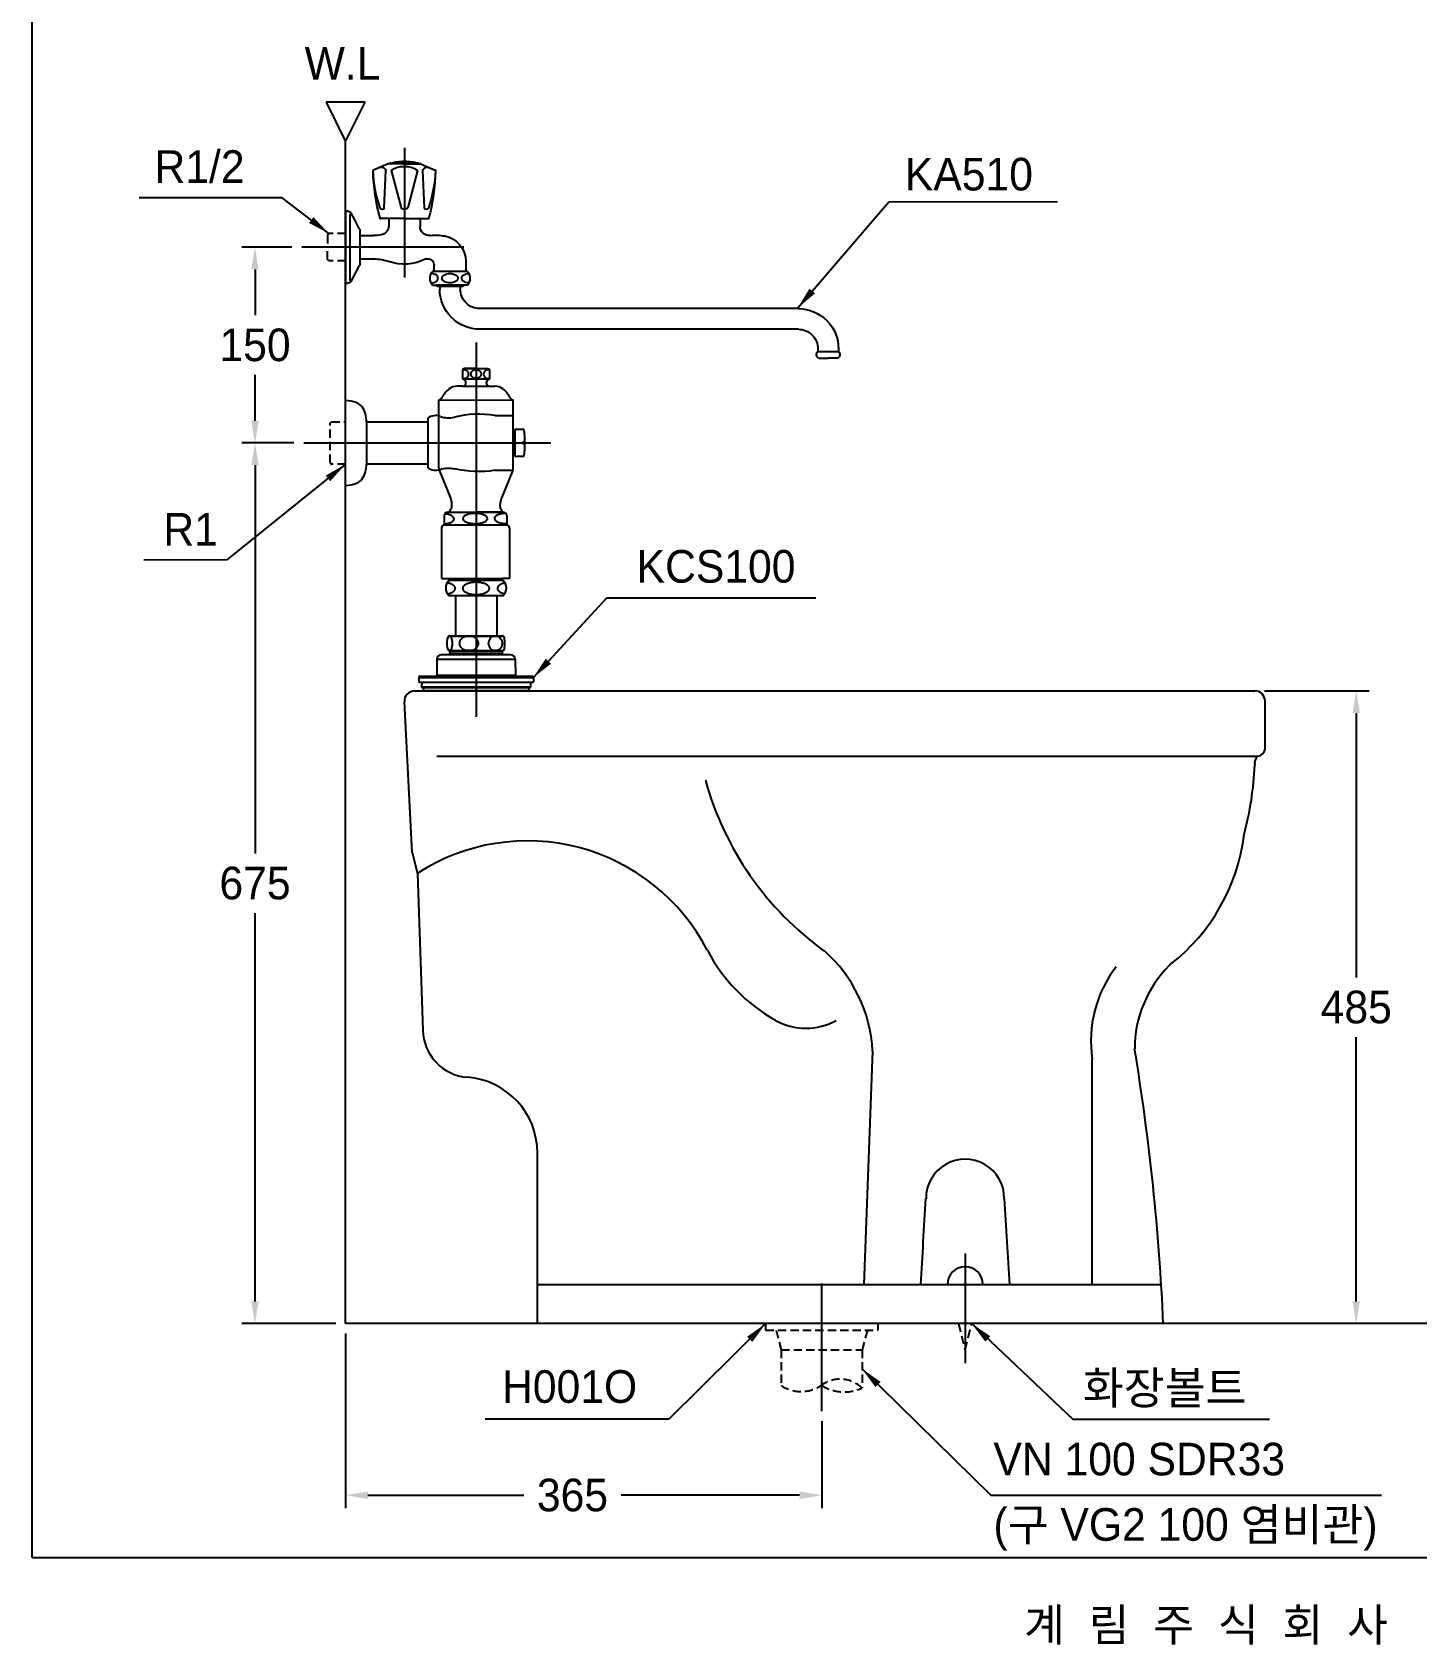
# Model space of a CAD drawing. Header units: millimetres. Extents: x 4616 to 6416, y -7003 to -4406.
# Drawn here: x 4616 to 5678, y -7003 to -5767 of the extents above; entities that cross this region are included whole.
import ezdxf
from ezdxf.enums import TextEntityAlignment as Align
from ezdxf.lldxf.tags import DXFTag

# ---------------------------------------------------------------- set-up
doc = ezdxf.new("R2010")
doc.units = ezdxf.units.MM
doc.linetypes.add('DASHED2', pattern=[9.525, 6.35, -3.175])
for name, color, linetype in [('TEXT', 7, 'Continuous'), ('내부선 및 부속', 4, 'Continuous'), ('도각라인', 255, 'Continuous'), ('외형선', 3, 'Continuous'), ('점선', 6, 'DASHED2'), ('중심선', 1, 'DASHED'), ('치수선', 7, 'Continuous')]:
    doc.layers.add(name, color=color, linetype=linetype)
doc.styles.add('____', font='')
doc.styles.add('타이틀', font='H2GTRM.TTF', dxfattribs={"height": 25})
doc.styles.get('____').set_extended_font_data('굴림')
tags = doc.linetypes.add('DASHDOT', pattern=[70, 31, -13, 13, -13]).pattern_tags.tags
tags[10:11] = [DXFTag(74, 4), DXFTag(75, 0), DXFTag(340, '0'), DXFTag(46, 0.0), DXFTag(50, 0.0), DXFTag(44, 0.0), DXFTag(45, 0.0)]
tags[8:9] = [DXFTag(74, 4), DXFTag(75, 0), DXFTag(340, '0'), DXFTag(46, 0.0), DXFTag(50, 0.0), DXFTag(44, 0.0), DXFTag(45, 0.0)]
tags[6:7] = [DXFTag(74, 4), DXFTag(75, 0), DXFTag(340, '0'), DXFTag(46, 0.0), DXFTag(50, 0.0), DXFTag(44, 0.0), DXFTag(45, 0.0)]
tags[4:5] = [DXFTag(74, 4), DXFTag(75, 0), DXFTag(340, '0'), DXFTag(46, 0.0), DXFTag(50, 0.0), DXFTag(44, 0.0), DXFTag(45, 0.0)]
tags = doc.linetypes.add('DASHED', pattern=[25.72, 12.86, -12.86]).pattern_tags.tags
tags[6:7] = [DXFTag(74, 4), DXFTag(75, 0), DXFTag(340, '0'), DXFTag(46, 0.0), DXFTag(50, 0.0), DXFTag(44, 0.0), DXFTag(45, 0.0)]
tags[4:5] = [DXFTag(74, 4), DXFTag(75, 0), DXFTag(340, '0'), DXFTag(46, 0.0), DXFTag(50, 0.0), DXFTag(44, 0.0), DXFTag(45, 0.0)]
doc.dimstyles.new('MSADIM', dxfattribs={"dimtxt": 33, "dimasz": 17, "dimexe": 10, "dimexo": 7.5, "dimgap": 10, "dimtad": 0, "dimtih": 1, "dimtoh": 1, "dimdec": 0, "dimzin": 1, "dimdsep": 46, "dimtxsty": '____', "dimcen": 11.25, "dimadec": 0, "dimazin": 0, "dimtfac": 1, "dimtdec": 0, "dimtix": 1, "dimtmove": 0, "dimatfit": 3, "dimfxl": 0, "dimtolj": 1, "dimtzin": 1, "dimarcsym": 0})

# ---------------------------------------------------------------- blocks, each defined once
blk = doc.blocks.new('*D8')
at = {"layer": '치수선', "color": 0, "linetype": 'Continuous', "lineweight": -2}
for p, q in [((4815.3, -5931.7), (4777, -5931.7)), ((4787, -5948.7), (4787, -5983.9)), ((4787, -6064.7), (4787, -6029.6)), ((4815.3, -6081.7), (4777, -6081.7))]:
    blk.add_line(p, q, dxfattribs=at)
at = {"layer": '치수선', "color": 0, "linetype": 'Continuous'}
for points in [[(4784.1, -5948.7), (4789.8, -5948.7), (4787, -5931.7)], [(4784.1, -6064.7), (4789.8, -6064.7), (4787, -6081.7)]]:
    blk.add_solid(points, dxfattribs=at)
at = {"layer": '치수선', "color": 0, "linetype": 'Continuous', "insert": (4787, -6006.7), "char_height": 25, "attachment_point": 5, "style": '____'}
blk.add_mtext('\\A1;150', dxfattribs=at)
blk = doc.blocks.new('*D9')
at = {"layer": '치수선', "color": 0, "linetype": 'Continuous', "lineweight": -2}
for p, q in [((4816.8, -6081.7), (4777, -6081.7)), ((4787, -6098.7), (4787, -6396.4)), ((4787, -6739.7), (4787, -6442.1)), ((4849, -6756.7), (4777, -6756.7))]:
    blk.add_line(p, q, dxfattribs=at)
at = {"layer": '치수선', "color": 0, "linetype": 'Continuous'}
for points in [[(4784.1, -6098.7), (4789.8, -6098.7), (4787, -6081.7)], [(4784.1, -6739.7), (4789.8, -6739.7), (4787, -6756.7)]]:
    blk.add_solid(points, dxfattribs=at)
at = {"layer": '치수선', "color": 0, "linetype": 'Continuous', "insert": (4787, -6419.2), "char_height": 25, "attachment_point": 5, "style": '____'}
blk.add_mtext('\\A1;675', dxfattribs=at)
blk = doc.blocks.new('*D10')
at = {"layer": '치수선', "color": 0, "linetype": 'Continuous', "lineweight": -2}
for p, q in [((4856.5, -6764.2), (4856.5, -6898.2)), ((5221.5, -6831.4), (5221.5, -6898.2)), ((4873.5, -6888.2), (4993.1, -6888.2)), ((5204.5, -6888.2), (5067.7, -6888.2))]:
    blk.add_line(p, q, dxfattribs=at)
at = {"layer": '치수선', "color": 0, "linetype": 'Continuous'}
for points in [[(4873.5, -6885.4), (4873.5, -6891.1), (4856.5, -6888.2)], [(5204.5, -6885.4), (5204.5, -6891.1), (5221.5, -6888.2)]]:
    blk.add_solid(points, dxfattribs=at)
at = {"layer": '치수선', "color": 0, "linetype": 'Continuous', "insert": (5030.4, -6888.2), "char_height": 25, "attachment_point": 5, "style": '____'}
blk.add_mtext('\\A1;365', dxfattribs=at)
blk = doc.blocks.new('*D12')
at = {"layer": '치수선', "color": 0, "linetype": 'Continuous', "lineweight": -2}
for p, q in [((5561, -6271.7), (5641.4, -6271.7)), ((5631.4, -6288.7), (5631.4, -6491.4)), ((5631.4, -6739.7), (5631.4, -6537.1)), ((5623.9, -6756.7), (5621.4, -6756.7))]:
    blk.add_line(p, q, dxfattribs=at)
at = {"layer": '치수선', "color": 0, "linetype": 'Continuous'}
for points in [[(5628.6, -6288.7), (5634.2, -6288.7), (5631.4, -6271.7)], [(5628.6, -6739.7), (5634.2, -6739.7), (5631.4, -6756.7)]]:
    blk.add_solid(points, dxfattribs=at)
at = {"layer": '치수선', "color": 0, "linetype": 'Continuous', "insert": (5631.4, -6514.2), "char_height": 25, "attachment_point": 5, "style": '____'}
blk.add_mtext('\\A1;485', dxfattribs=at)

msp = doc.modelspace()

# ---------------------------------------------------------------- linework, layer by layer
at = {"layer": '내부선 및 부속', "linetype": 'Continuous'}
for p, q in [((4889, -5867.8), (4877.8, -5872.7)), ((4901.5, -5867.8), (4889, -5867.8)), ((4891, -5867.3), (4891, -5867.8)), ((4891, -5867.3), (4901.5, -5867.3)), ((4912, -5867.3), (4901.5, -5867.3)), ((4901.5, -5867.8), (4914, -5867.8)), ((4912, -5867.3), (4912, -5867.8)), ((4914, -5867.8), (4925.1, -5872.7)), ((4885.9, -5901.6), (4887.3, -5872.8)), ((4891.5, -5872.8), (4898.7, -5900.5)), ((4911.5, -5872.8), (4904.3, -5900.5)), ((4917, -5901.6), (4915.6, -5872.8)), ((4856.5, -5904.2), (4856.5, -5904.8)), ((4858.5, -5904.2), (4856.5, -5904.2)), ((4856.5, -5904.8), (4856.5, -5931.7)), ((4860, -5957.4), (4860, -5906.1)), ((4863.2, -5910.2), (4860.7, -5905.5)), ((4867.2, -5917.8), (4863.2, -5910.2)), ((4867.2, -5917.8), (4867.4, -5918.2)), ((4867.4, -5918.2), (4867.5, -5918.7)), ((4867.5, -5920), (4867.5, -5918.7)), ((4901.5, -5909.8), (4883, -5909.8)), ((4889.5, -5909.8), (4889.5, -5915.4)), ((4889.5, -5909.8), (4889.5, -5915.7)), ((4901.5, -5909.8), (4920, -5909.8)), ((4913.5, -5909.8), (4913.5, -5915.7)), ((4913.5, -5909.8), (4913.5, -5915.7)), ((4856.5, -5931.7), (4856.5, -5958.6)), ((4867.5, -5943.5), (4867.5, -5920)), ((4867.5, -5922.2), (4867.5, -5922.7)), ((4867.5, -5922.7), (4877.9, -5922.7)), ((4867.5, -5941.1), (4867.5, -5940.7)), ((4867.5, -5940.7), (4877.9, -5940.7)), ((4867.5, -5941.1), (4867.5, -5941.2)), ((4867.5, -5944.7), (4867.5, -5943.5)), ((4878.4, -5940.8), (4877.5, -5940.7)), ((4948.6, -5942.7), (4948.6, -5948.8)), ((4860.7, -5957.9), (4867.2, -5945.7)), ((4867.4, -5945.2), (4867.2, -5945.7)), ((4867.5, -5944.7), (4867.4, -5945.2)), ((4949.8, -5950.2), (4923.2, -5950.2)), ((4923.5, -5950.2), (4924.3, -5948.8)), ((4924.3, -5948.8), (4924.3, -5945.2)), ((4924.3, -5950.2), (4924.3, -5948.8)), ((4948.6, -5948.8), (4948.6, -5950.2)), ((4949.5, -5950.2), (4948.6, -5948.8)), ((4856.5, -5958.6), (4856.5, -5959.2)), ((4856.5, -5959.2), (4858.5, -5959.2)), ((4923.2, -5960.7), (4926, -5960.7)), ((4947, -5960.7), (4926, -5960.7)), ((4926.5, -5961.2), (4926.5, -5961.7)), ((4946.5, -5961.7), (4926.5, -5961.7)), ((4928.6, -5961.7), (4928.6, -5963.8)), ((4944.4, -5961.7), (4944.4, -5963.8)), ((4946.5, -5961.2), (4946.5, -5961.7)), ((4949.8, -5960.7), (4947, -5960.7)), ((5203.6, -5978.8), (4959.4, -5978.8)), ((5203.6, -5994.6), (4959.4, -5994.6)), ((5218.6, -6009.6), (5218.6, -6011.7)), ((5218.6, -6011.7), (5234.4, -6011.7)), ((5219.3, -6016.7), (5226.5, -6016.7)), ((5233.7, -6016.7), (5226.5, -6016.7)), ((5234.4, -6009.6), (5234.4, -6011.7)), ((4947.5, -6024.7), (4946.1, -6025.5)), ((4946.1, -6025.5), (4946.1, -6032.6)), ((4956.5, -6024.7), (4947.5, -6024.7)), ((4949, -6024.7), (4965.5, -6024.7)), ((4965.5, -6024.7), (4966.8, -6025.5)), ((4966.8, -6025.5), (4966.8, -6032.6)), ((4946.2, -6038.2), (4942, -6038.2)), ((4946.1, -6032.6), (4946.9, -6033.2)), ((4946.1, -6032.6), (4947.6, -6033.7)), ((4946.1, -6032.6), (4966.8, -6032.6)), ((4946.2, -6038.2), (4966.8, -6038.2)), ((4966.8, -6032.6), (4965.3, -6033.7)), ((4966.8, -6032.6), (4966, -6033.2)), ((4966.8, -6038.2), (4970.9, -6038.2)), ((4928, -6048.7), (4985, -6048.9)), ((4928, -6100.8), (4928, -6048.7)), ((4985, -6048.9), (4984.8, -6048.7)), ((4985, -6100.8), (4985, -6048.7)), ((4872.5, -6065.5), (4872.5, -6098)), ((4872.5, -6065.5), (4919.5, -6065.5)), ((4919.5, -6062.7), (4919.5, -6081.7)), ((4971, -6060.7), (4977.1, -6060.7)), ((4977.1, -6060.7), (4985, -6060.7)), ((4986.2, -6071.3), (4985.6, -6072.5)), ((4986.2, -6071.3), (4986.2, -6092.1)), ((4993.2, -6071.3), (4986.2, -6071.3)), ((4919.5, -6081.7), (4919.5, -6100.7)), ((4986.2, -6092.1), (4985.6, -6091)), ((4993.2, -6092.1), (4986.2, -6092.1)), ((4994, -6081), (4992, -6081)), ((4992, -6081), (4992, -6082.5)), ((4994, -6082.5), (4992, -6082.5)), ((4919.5, -6098), (4872.5, -6098)), ((4928.3, -6102.6), (4937.1, -6124.6)), ((4971, -6102.7), (4984.6, -6102.7)), ((4984.6, -6102.6), (4975.8, -6124.6)), ((4938, -6130.3), (4938, -6129)), ((4975, -6130.3), (4975, -6129)), ((4932, -6137.7), (4932, -6144.7)), ((4935, -6134.7), (4956, -6134.7)), ((4936.1, -6134.7), (4936.2, -6134.7)), ((4936.5, -6133.7), (4937.6, -6131.8)), ((4936.5, -6134.7), (4936.5, -6133.7)), ((4977, -6134.7), (4956, -6134.7)), ((4956.2, -6134.7), (4976.8, -6134.7)), ((4975, -6130.6), (4975, -6130.2)), ((4976.5, -6133.7), (4975.2, -6131.6)), ((4976.4, -6134.7), (4976.2, -6134.7)), ((4976.4, -6134.7), (4976.8, -6134.7)), ((4976.5, -6134.7), (4976.5, -6133.7)), ((4980, -6137.7), (4980, -6144.7)), ((4930, -6146.7), (4930, -6185.7)), ((4980, -6144.7), (4932, -6144.7)), ((4982, -6146.7), (4982, -6185.7)), ((4930, -6185.7), (4976, -6185.7)), ((4936.1, -6189.2), (4935.7, -6189.2)), ((4935.9, -6186.9), (4977, -6186.9)), ((4936, -6185.7), (4936, -6186.9)), ((4982, -6185.7), (4976, -6185.7)), ((4976, -6185.7), (4976, -6186.9)), ((4977, -6198.9), (4935.9, -6198.9)), ((4940.6, -6198.9), (4940.6, -6229.5)), ((4972.3, -6198.9), (4972.3, -6229.5)), ((4926.5, -6321.7), (5555.9, -6321.7)), ((5254, -6726.7), (5260.6, -6547.6)), ((5429, -6726.7), (5429, -6553.9)), ((5003.5, -6726.7), (5481.8, -6726.7))]:
    msp.add_line(p, q, dxfattribs=at)
at = {"layer": '내부선 및 부속'}
for p, q in [((4935.3, -6229.8), (4935.6, -6229.8)), ((4935.3, -6240.7), (4935.6, -6240.7)), ((4935.8, -6229.5), (4977.1, -6229.5)), ((4935.8, -6241), (4977.1, -6241)), ((4936.5, -6241), (4936.5, -6243)), ((4936.8, -6229.8), (4948.8, -6229.8)), ((4936.8, -6240.7), (4948.8, -6240.7)), ((4953.3, -6229.8), (4969.6, -6229.8)), ((4953.3, -6240.7), (4969.6, -6240.7)), ((4973, -6229.8), (4977.6, -6229.8)), ((4973, -6240.7), (4977.6, -6240.7)), ((4976.5, -6241), (4976.5, -6243)), ((4926.4, -6247.5), (4926.3, -6260)), ((4926.4, -6247.5), (4986.5, -6247.5)), ((4983, -6244), (4929.9, -6244)), ((4976.5, -6243), (4936.5, -6243)), ((4986.5, -6247.5), (4986.7, -6260)), ((4912.5, -6261.5), (4912.5, -6265)), ((4912.5, -6261.5), (5000.4, -6261.5)), ((4912.5, -6265), (5000.5, -6265)), ((4913.5, -6260.5), (4999.4, -6260.5)), ((4914.8, -6265), (4914.7, -6268.8)), ((4986.7, -6260), (4926.3, -6260)), ((4998.1, -6265), (4998.3, -6268.8)), ((5000.4, -6261.5), (5000.5, -6265)), ((4998.3, -6268.8), (4914.7, -6268.8)), ((4997.8, -6269.3), (4915.2, -6269.3)), ((4916, -6269.3), (4916.1, -6271.7)), ((4996.8, -6271.7), (4916.1, -6271.7)), ((4996.9, -6269.3), (4996.8, -6271.7))]:
    msp.add_line(p, q, dxfattribs=at)
at = {"layer": '내부선 및 부속', "linetype": 'Continuous', "flags": 128}
for points in [[(4882.6, -5870.6, -0.450786), (4887.3, -5872.8)], [(4891, -5867.3, -0.071068), (4901.5, -5865.8)], [(4891.5, -5872.8, -0.166624), (4901.5, -5869.8)], [(4901.5, -5865.8, -0.071068), (4912, -5867.3)], [(4901.5, -5869.8, -0.166624), (4911.5, -5872.8)], [(4915.6, -5872.8, -0.450786), (4920.4, -5870.6)], [(4877.5, -5873.1, -0.30536), (4877.8, -5872.7)], [(4883, -5901.8, -0.071447), (4877.5, -5873)], [(4883, -5909.8, -0.062025), (4877.5, -5873.1)], [(4925.4, -5873, -0.071447), (4919.9, -5901.8)], [(4925.4, -5873.1, -0.062025), (4920, -5909.8)], [(4925.1, -5872.7, -0.30536), (4925.4, -5873.1)], [(4858.5, -5904.2, -0.276486), (4860.7, -5905.5)], [(4885.9, -5901.6, -0.773397), (4883, -5901.8)], [(4901.5, -5902.8, -0.332515), (4898.7, -5900.5)], [(4904.3, -5900.5, -0.332515), (4901.5, -5902.8)], [(4919.9, -5901.8, -0.773397), (4917, -5901.6)], [(4889.5, -5915.4, -0.36851), (4883.6, -5922.3)], [(4921.3, -5922.7, -0.449535), (4913.5, -5915.7)], [(4883.6, -5922.3, -0.039652), (4877.9, -5922.7)], [(4921.3, -5922.7, -0.078339), (4932.5, -5923.1)], [(4932.5, -5923.1, -0.358569), (4948.6, -5942.7)], [(4877.9, -5940.7, -0.0836), (4889.7, -5942.7)], [(4918, -5940.7, -0.206474), (4889.5, -5942.7)], [(4918, -5940.7, -0.474373), (4924.3, -5945.2)], [(4921.2, -5955.5, -0.180731), (4923.2, -5950.2)], [(4923.2, -5960.7, -0.180731), (4921.2, -5955.5)], [(4949.8, -5950.2, -0.180731), (4951.7, -5955.5)], [(4951.7, -5955.5, -0.180731), (4949.8, -5960.7)], [(4860.7, -5957.9, -0.276486), (4858.5, -5959.2)], [(4926, -5960.7, -0.414214), (4926.5, -5961.2)], [(4959.4, -5994.6, -0.414214), (4928.6, -5963.8)], [(4959.4, -5978.8, -0.414214), (4944.4, -5963.8)], [(4946.5, -5961.2, -0.414214), (4947, -5960.7)], [(5203.6, -5978.8, -0.414214), (5234.4, -6009.6)], [(5203.6, -5994.6, -0.414214), (5218.6, -6009.6)], [(5219.3, -6016.7, -0.54629), (5218.6, -6011.7)], [(5234.4, -6011.7, -0.54629), (5233.7, -6016.7)], [(4928.9, -6102.1, -0.147893), (4939.9, -6101.5)], [(4971, -6102.7, -0.099429), (4939.9, -6101.5)]]:
    msp.add_lwpolyline(points, format="xyb", dxfattribs=at)
for points in [[(4922.1, -5959.1), (4923, -5959), (4924, -5958.8), (4925, -5958.5), (4925.4, -5958.3), (4925.8, -5958), (4926.2, -5957.8), (4926.5, -5957.5), (4926.8, -5957.1), (4927, -5956.8), (4927.2, -5956.5), (4927.3, -5956.1), (4927.3, -5955.8), (4927.4, -5955.5), (4927.3, -5955.2), (4927.3, -5954.8), (4927.2, -5954.5), (4927, -5954.2), (4926.8, -5953.8), (4926.5, -5953.5), (4926.2, -5953.2), (4925.8, -5952.9), (4925.4, -5952.7), (4925, -5952.5), (4924, -5952.1), (4923, -5951.9), (4922.1, -5951.9)], [(4942.5, -5955.5), (4942.5, -5955.8), (4942.4, -5956.1), (4942.3, -5956.5), (4942.1, -5956.8), (4941.8, -5957.1), (4941.5, -5957.5), (4941.2, -5957.8), (4940.7, -5958), (4939.8, -5958.5), (4938.7, -5958.8), (4937.6, -5959), (4936.5, -5959.1), (4935.4, -5959), (4934.2, -5958.8), (4933.1, -5958.5), (4932.2, -5958), (4931.8, -5957.8), (4931.4, -5957.5), (4931.1, -5957.1), (4930.8, -5956.8), (4930.6, -5956.5), (4930.5, -5956.1), (4930.4, -5955.8), (4930.4, -5955.5), (4930.4, -5955.2), (4930.5, -5954.8), (4930.6, -5954.5), (4930.8, -5954.2), (4931.1, -5953.8), (4931.4, -5953.5), (4931.8, -5953.2), (4932.2, -5952.9), (4933.1, -5952.5), (4934.2, -5952.1), (4935.4, -5951.9), (4936.5, -5951.9), (4937.6, -5951.9), (4938.7, -5952.1), (4939.8, -5952.5), (4940.7, -5952.9), (4941.2, -5953.2), (4941.5, -5953.5), (4941.8, -5953.8), (4942.1, -5954.2), (4942.3, -5954.5), (4942.4, -5954.8), (4942.5, -5955.2), (4942.5, -5955.5)], [(4950.8, -5959.1), (4949.9, -5959), (4948.9, -5958.8), (4947.9, -5958.5), (4947.5, -5958.3), (4947.1, -5958), (4946.7, -5957.8), (4946.4, -5957.5), (4946.1, -5957.1), (4945.9, -5956.8), (4945.8, -5956.5), (4945.6, -5956.1), (4945.6, -5955.8), (4945.6, -5955.5), (4945.6, -5955.2), (4945.6, -5954.8), (4945.8, -5954.5), (4945.9, -5954.2), (4946.1, -5953.8), (4946.4, -5953.5), (4946.7, -5953.2), (4947.1, -5952.9), (4947.5, -5952.7), (4948, -5952.5), (4948.9, -5952.1), (4949.9, -5951.9), (4950.9, -5951.9)]]:
    msp.add_lwpolyline(points, dxfattribs=at)
at = {"layer": '내부선 및 부속', "linetype": 'Continuous'}
for centre, radius, start, end in [((4947.5, -6029), 3.24, 244.0741, 115.9259), ((4965.4, -6029), 3.24, 64.0741, 295.9259), ((4948.1, -6056.1), 20, 127.8233, 153.2498), ((4942, -6048.2), 10, 90, 127.8233), ((4946.2, -6035.7), 2.5, 270, 54.4756), ((4966.8, -6035.7), 2.5, 125.5244, 270), ((4970.9, -6048.2), 10, 52.1767, 90), ((4964.8, -6056.1), 20, 26.7502, 52.1767), ((4855, -6079.2), 30, 70.9929, 87.134), ((4861.1, -6060.2), 10, 37.1965, 68.8073), ((4852.5, -6065.2), 20, 359.2838, 33.7923), ((4927.6, -6045.8), 3, 276.7194, 333.4346), ((4985.3, -6045.8), 3, 206.5654, 263.2806), ((4925.5, -6070.7), 10, 69.9121, 127.05), ((4935.4, -6043.5), 19, 249.9362, 283.5868), ((4958.5, -6138.7), 79, 80.8739, 103.5868), ((4984.5, -6071.9), 1.3, 292.6199, 334.4413), ((4924, -6081.7), 70, 4.4244, 8.5378), ((4924, -6081.7), 70, 0.6139, 4.4244), ((4984.5, -6091.5), 1.3, 25.5587, 67.3801), ((4924, -6081.7), 70, 351.4622, 355.5756), ((4924, -6081.7), 70, 355.5756, 359.3861), ((4852.5, -6098.2), 20, 326.2077, 0.7162), ((4925.5, -6092.7), 10, 232.95, 290.0879), ((4933, -6100.8), 5, 180, 201.8014), ((4980, -6100.8), 5, 338.1986, 0), ((4855, -6084.3), 30, 272.866, 289.0071), ((4861.1, -6103.3), 10, 291.1927, 322.8035), ((4926, -6129), 12, 0, 21.8014), ((4987, -6129), 12, 158.1986, 180), ((4935, -6137.7), 3, 90, 180), ((4935, -6130.3), 3, 330, 0), ((4977, -6130.6), 2, 180, 210), ((4977, -6137.7), 3, 0, 90), ((4932, -6146.7), 2, 90, 180), ((4980, -6146.7), 2, 0, 90), ((4941.2, -6192.9), 8, 131.4096, 228.5904), ((4971.7, -6192.9), 8, 311.4096, 48.5904), ((5364.4, -6275.7), 240.9, 195.5274, 234.209), ((4995.9, -6542), 155.3, 27.3852, 122.9598), ((5249.7, -6410.1), 130.6, 207.5489, 240.8858), ((5150.9, -6553.4), 109.8, 3.0102, 48.5822), ((5520.1, -6539.9), 92.2, 142.0976, 188.7722), ((5209.4, -6482.4), 47.9, 240.8858, 299.1142), ((5331.5, -6660.7), 30, 359.3497, 180.6503), ((-68236.8, -2211.9), 73672.7, 356.486569, 356.537728), ((78899.7, -2211.9), 73672.7, 183.462272, 183.513431), ((5331.5, -6726.7), 13.6, 0, 180)]:
    msp.add_arc(centre, radius, start, end, dxfattribs=at)
at = {"layer": '내부선 및 부속'}
for centre, radius, start, end in [((4935.8, -6230), 0.5, 90, 157.6398), ((4935.8, -6240.5), 0.5, 202.3602, 270), ((4977.1, -6230), 0.5, 22.3602, 90), ((4977.1, -6240.5), 0.5, 270, 337.6398), ((4929.9, -6247.5), 3.5, 90, 179.3055), ((4935.5, -6243), 1, 270, 0), ((4977.5, -6243), 1, 180, 270), ((4983, -6247.5), 3.5, 0.6945, 90), ((4913.5, -6261.5), 1, 90, 179.3634), ((4925.8, -6260), 0.5, 270, 359.3055), ((4987.2, -6260), 0.5, 180.6945, 270), ((4999.4, -6261.5), 1, 0.6366, 90), ((4915.2, -6268.8), 0.5, 178, 270), ((4997.8, -6268.8), 0.5, 270, 2)]:
    msp.add_arc(centre, radius, start, end, dxfattribs=at)
at = {"layer": '내부선 및 부속', "linetype": 'Continuous'}
for points, weights in [([(4956.4, -6025.8), (4952.3, -6025.8), (4952.3, -6028.9)], [1, 0.707106769085, 1]), ([(4952.3, -6028.9), (4952.3, -6031.9), (4956.4, -6031.9)], [1, 0.707106769085, 1]), ([(4960.6, -6028.9), (4960.6, -6025.8), (4956.4, -6025.8)], [1, 0.707106769085, 1]), ([(4956.4, -6031.9), (4960.6, -6031.9), (4960.6, -6028.9)], [1, 0.707106769085, 1]), ([(4932, -6143.8), (4939.6, -6143.2), (4939.6, -6139.9)], [0.934149503708, 0.74491161108, 1]), ([(4939.6, -6139.9), (4939.6, -6136.8), (4932.5, -6136.1)], [1, 0.75529140234, 0.919484734535]), ([(4955.8, -6135.7), (4946.4, -6135.7), (4946.4, -6139.6)], [1, 0.707106769085, 1]), ([(4946.4, -6139.6), (4946.4, -6143.6), (4955.8, -6143.6)], [1, 0.707106769085, 1]), ([(4965.2, -6139.6), (4965.2, -6135.7), (4955.8, -6135.7)], [1, 0.707106769085, 1]), ([(4955.8, -6143.6), (4965.2, -6143.6), (4965.2, -6139.6)], [1, 0.707106769085, 1]), ([(4979.1, -6135.6), (4970.6, -6136), (4970.6, -6139.6)], [0.964678823948, 0.725984036922, 1]), ([(4970.6, -6139.6), (4970.6, -6143.5), (4980, -6143.5)], [1, 0.707261145115, 0.999691426754]), ([(4940.5, -6193.2), (4940.5, -6190.1), (4934.3, -6188.9)], [1, 0.785813510418, 0.884886920452]), ([(4956.5, -6188.5), (4946.2, -6188.5), (4946.2, -6193.2)], [1, 0.707106769085, 1]), ([(4966.7, -6193.2), (4966.7, -6188.5), (4956.5, -6188.5)], [1, 0.707106769085, 1]), ([(4978.7, -6188.9), (4972.9, -6190.2), (4972.9, -6193.2)], [0.878136873245, 0.793551981449, 1]), ([(4934.6, -6197.4), (4940.5, -6196.2), (4940.5, -6193.2)], [0.879432916641, 0.791990637779, 1]), ([(4946.2, -6193.2), (4946.2, -6197.9), (4956.5, -6197.9)], [1, 0.707106769085, 1]), ([(4956.5, -6197.9), (4966.7, -6197.9), (4966.7, -6193.2)], [1, 0.707106769085, 1]), ([(4972.9, -6193.2), (4972.9, -6196), (4978.4, -6197.3)], [1, 0.799577713013, 0.87344712019])]:
    msp.add_rational_spline(points, weights, degree=2, dxfattribs=at)
at = {"layer": '내부선 및 부속'}
for points, knots in [([(4934.7, -6239), (4934.6, -6238.4), (4934.3, -6237.2), (4934.2, -6235.3), (4934.3, -6233.4), (4934.6, -6232.2), (4934.7, -6231.6)], [0, 0, 0, 0, 0.22782, 0.499997, 0.77219, 1, 1, 1, 1]), ([(4935.3, -6229.8), (4935.3, -6230), (4935, -6230.6), (4934.8, -6231.2), (4934.7, -6231.6)], [0, 0, 0, 0, 0.254027, 1, 1, 1, 1]), ([(4934.7, -6231.6), (4934.8, -6231.3), (4935, -6230.8), (4935.2, -6230.3), (4935.4, -6230.1), (4935.5, -6230)], [0, 0, 0, 0, 0.573123, 0.803858, 1, 1, 1, 1]), ([(4934.7, -6239), (4934.8, -6239.1), (4934.9, -6239.7), (4935.1, -6240.3), (4935.3, -6240.7)], [0, 0, 0, 0, 0.246308, 1, 1, 1, 1]), ([(4935.5, -6240.6), (4935.4, -6240.5), (4935.2, -6240.3), (4935, -6239.8), (4934.8, -6239.3), (4934.7, -6239)], [0, 0, 0, 0, 0.196146, 0.426878, 1, 1, 1, 1]), ([(4935.5, -6230), (4935.5, -6230), (4935.5, -6229.9), (4935.5, -6229.9), (4935.6, -6229.8)], [0, 0, 0, 0, 0.25775, 1, 1, 1, 1]), ([(4935.6, -6240.7), (4935.6, -6240.7), (4935.5, -6240.7), (4935.5, -6240.6), (4935.5, -6240.6)], [0, 0, 0, 0, 0.242386, 1, 1, 1, 1]), ([(4935.6, -6229.8), (4935.6, -6229.8), (4935.9, -6229.7), (4936.2, -6229.7), (4936.5, -6229.7), (4936.7, -6229.8), (4936.8, -6229.8)], [0, 0, 0, 0, 0.262199, 0.5, 0.737801, 1, 1, 1, 1]), ([(4936.8, -6240.7), (4936.7, -6240.8), (4936.5, -6240.9), (4936.2, -6240.9), (4935.9, -6240.9), (4935.6, -6240.8), (4935.6, -6240.7)], [0, 0, 0, 0, 0.262199, 0.5, 0.737801, 1, 1, 1, 1]), ([(4936.8, -6229.8), (4936.9, -6230), (4937.2, -6230.3), (4937.3, -6230.7), (4937.4, -6231)], [0, 0, 0, 0, 0.435949, 1, 1, 1, 1]), ([(4937.4, -6231), (4937.5, -6231.3), (4937.8, -6232.1), (4938, -6233.5), (4938.1, -6235), (4938.1, -6236.6), (4937.9, -6238), (4937.6, -6239.2), (4937.3, -6240), (4937, -6240.5), (4936.9, -6240.7), (4936.8, -6240.7)], [0, 0, 0, 0, 0.111596, 0.24947, 0.407177, 0.56844, 0.7146, 0.835755, 0.930172, 0.967952, 1, 1, 1, 1]), ([(4948.8, -6240.7), (4948.1, -6240.6), (4946.9, -6240.1), (4945.6, -6239.1), (4944.8, -6238.1), (4944.3, -6237.2), (4944, -6236.3), (4943.9, -6235.3), (4944, -6234.3), (4944.3, -6233.4), (4944.8, -6232.5), (4945.6, -6231.5), (4946.9, -6230.5), (4948.1, -6230), (4948.8, -6229.8)], [0, 0, 0, 0, 0.123247, 0.247361, 0.310061, 0.373108, 0.436462, 0.5, 0.563539, 0.626894, 0.689943, 0.752643, 0.876759, 1, 1, 1, 1]), ([(4948.8, -6229.8), (4948.8, -6229.8), (4949, -6229.8), (4949.4, -6229.7), (4949.9, -6229.7), (4950.5, -6229.7), (4951, -6229.7), (4951.6, -6229.7), (4952.2, -6229.7), (4952.6, -6229.7), (4953, -6229.8), (4953.2, -6229.8), (4953.3, -6229.8)], [0, 0, 0, 0, 0.062559, 0.12508, 0.250065, 0.375035, 0.5, 0.624966, 0.749935, 0.87492, 0.937441, 1, 1, 1, 1]), ([(4953.3, -6240.7), (4953.2, -6240.8), (4953, -6240.8), (4952.6, -6240.8), (4952.2, -6240.9), (4951.6, -6240.9), (4951, -6240.9), (4950.5, -6240.9), (4949.9, -6240.9), (4949.4, -6240.8), (4949, -6240.8), (4948.8, -6240.8), (4948.8, -6240.7)], [0, 0, 0, 0, 0.062559, 0.12508, 0.250065, 0.375035, 0.5, 0.624965, 0.749935, 0.87492, 0.937442, 1, 1, 1, 1]), ([(4953.3, -6229.8), (4953.9, -6230), (4955.1, -6230.5), (4956.4, -6231.5), (4957.2, -6232.5), (4957.7, -6233.4), (4958.1, -6234.3), (4958.2, -6235.3), (4958.1, -6236.3), (4957.7, -6237.2), (4957.2, -6238.1), (4956.4, -6239.1), (4955.1, -6240.1), (4953.9, -6240.6), (4953.3, -6240.7)], [0, 0, 0, 0, 0.123276, 0.247388, 0.310077, 0.37311, 0.436457, 0.499999, 0.563544, 0.626897, 0.689931, 0.752615, 0.876724, 1, 1, 1, 1]), ([(4969.6, -6240.7), (4969.2, -6240.6), (4968.5, -6240.2), (4967.7, -6239.5), (4967, -6238.6), (4966.3, -6237.2), (4966, -6235.3), (4966.3, -6233.4), (4967, -6232), (4967.7, -6231.1), (4968.5, -6230.4), (4969.2, -6230), (4969.6, -6229.8)], [0, 0, 0, 0, 0.108635, 0.166542, 0.227368, 0.358414, 0.500001, 0.641587, 0.772633, 0.833459, 0.891366, 1, 1, 1, 1]), ([(4969.6, -6229.8), (4969.7, -6229.8), (4969.8, -6229.8), (4970.1, -6229.7), (4970.5, -6229.7), (4970.9, -6229.7), (4971.3, -6229.7), (4971.7, -6229.7), (4972.1, -6229.7), (4972.5, -6229.7), (4972.8, -6229.8), (4972.9, -6229.8), (4973, -6229.8)], [0, 0, 0, 0, 0.063494, 0.12628, 0.251103, 0.3756, 0.5, 0.6244, 0.748896, 0.87372, 0.936506, 1, 1, 1, 1]), ([(4973, -6240.7), (4972.9, -6240.8), (4972.8, -6240.8), (4972.5, -6240.8), (4972.1, -6240.9), (4971.7, -6240.9), (4971.3, -6240.9), (4970.9, -6240.9), (4970.5, -6240.9), (4970.1, -6240.8), (4969.8, -6240.8), (4969.7, -6240.8), (4969.6, -6240.7)], [0, 0, 0, 0, 0.063494, 0.12628, 0.251104, 0.3756, 0.5, 0.6244, 0.748897, 0.87372, 0.936506, 1, 1, 1, 1]), ([(4973, -6229.8), (4973.5, -6230), (4974.5, -6230.6), (4975.2, -6231.5), (4975.5, -6232)], [0, 0, 0, 0, 0.476353, 1, 1, 1, 1]), ([(4975.5, -6232), (4975.8, -6232.4), (4976.2, -6233.2), (4976.5, -6234.5), (4976.5, -6236), (4976.2, -6237.3), (4975.6, -6238.5), (4974.9, -6239.5), (4974, -6240.3), (4973.3, -6240.6), (4973, -6240.7)], [0, 0, 0, 0, 0.127441, 0.263144, 0.402472, 0.538495, 0.666392, 0.78507, 0.895641, 1, 1, 1, 1]), ([(4977.6, -6229.8), (4977.6, -6230), (4977.9, -6230.6), (4978.1, -6231.2), (4978.2, -6231.6)], [0, 0, 0, 0, 0.254027, 1, 1, 1, 1]), ([(4978.2, -6239), (4978.2, -6239.1), (4978, -6239.7), (4977.8, -6240.3), (4977.6, -6240.7)], [0, 0, 0, 0, 0.246308, 1, 1, 1, 1]), ([(4978.2, -6239), (4978.3, -6238.4), (4978.6, -6237.2), (4978.7, -6235.3), (4978.6, -6233.4), (4978.3, -6232.2), (4978.2, -6231.6)], [0, 0, 0, 0, 0.22782, 0.499997, 0.77219, 1, 1, 1, 1])]:
    msp.add_open_spline(points, degree=3, knots=knots, dxfattribs=at)
at = {"layer": '내부선 및 부속', "linetype": 'Continuous'}
for p in [(4889, -5867.8), (4889, -5867.8), (4891, -5867.3), (4901.5, -5865.8), (4901.5, -5865.8), (4901.5, -5865.8), (4901.5, -5865.8), (4912, -5867.3), (4914, -5867.8), (4914, -5867.8), (4877.5, -5872.9), (4877.5, -5873.1), (4877.8, -5872.7), (4925.1, -5872.7), (4925.4, -5872.9), (4925.4, -5873.1), (4899.5, -5902), (4903.4, -5902), (4883, -5909.8), (4883, -5909.8), (4920, -5909.8), (4920, -5909.8)]:
    msp.add_point(p, dxfattribs=at)
at = {"layer": '도각라인', "color": 7}
for q in [(4616.2, -4405.9), (6416.2, -6935.9)]:
    msp.add_line((4616.2, -6935.9), q, dxfattribs=at)
at = {"layer": '외형선', "linetype": 'Continuous'}
for p, q in [((4871.5, -5820.6), (4841.5, -5820.6)), ((4841.5, -5820.6), (4856.5, -5850.6)), ((4856.5, -5850.6), (4871.5, -5820.6)), ((4856.5, -6756.7), (4856.5, -5850.6)), ((4909.5, -6271.7), (5553.5, -6271.7)), ((4907.5, -6395.7), (4901.5, -6280.1)), ((5561.5, -6316.6), (5561.5, -6279.7)), ((4907.5, -6395.7), (4911.5, -6411.7)), ((4911.5, -6411.7), (4915.7, -6531.8)), ((5488, -6482.3), (5489, -6481.3)), ((5003.5, -6756.7), (5003.5, -6625.7)), ((6330.7, -6756.7), (4856.5, -6756.7))]:
    msp.add_line(p, q, dxfattribs=at)
for centre, radius, start, end in [((4909.5, -6279.7), 8, 90, 182.9673), ((5553.5, -6279.7), 8, 0, 90), ((5560.9, -6327.3), 7.47, 131.5576, 189.3191), ((5555.3, -6315.5), 6.21, 275.6515, 350.4526), ((5312.6, -6319), 241.1, 344.9112, 357.7289), ((5396.6, -6363.2), 150, 308.0526, 352.8982), ((5551.5, -6546.1), 90, 134.8191, 180), ((4952.7, -6531), 37, 181.1892, 265.6258), ((3685.3, -6838.1), 1800, 2.5913, 9.3356), ((4945.5, -6625.7), 58, 0, 85.6258)]:
    msp.add_arc(centre, radius, start, end, dxfattribs=at)
at = {"layer": '점선'}
for p, q in [((4843.6, -5921.2), (4842.5, -5922.4)), ((4842.5, -5922.4), (4842.5, -5931.7)), ((4842.5, -5941.1), (4842.5, -5931.8)), ((4856.5, -5921.2), (4843.6, -5921.2)), ((4843.6, -5942.2), (4842.5, -5941.1)), ((4856.5, -5942.2), (4843.6, -5942.2)), ((4844.5, -6066.6), (4845.6, -6065.5)), ((4844.5, -6096.8), (4844.5, -6066.6)), ((4845.6, -6065.5), (4856.5, -6065.5)), ((4844.5, -6096.8), (4845.6, -6098)), ((4856.5, -6098), (4845.6, -6098)), ((5178.5, -6756.7), (5178.5, -6761.7)), ((5264.5, -6756.7), (5264.5, -6761.7)), ((5326.5, -6756.7), (5331.5, -6776.7)), ((5331.5, -6776.7), (5336.5, -6756.7)), ((5178.5, -6761.7), (5264.5, -6761.7)), ((5186.5, -6761.7), (5190.5, -6776.7)), ((5256.5, -6761.7), (5252.5, -6776.7)), ((5190.5, -6776.7), (5252.5, -6776.7)), ((5190.5, -6776.7), (5190.5, -6804.2)), ((5252.5, -6776.7), (5252.5, -6806))]:
    msp.add_line(p, q, dxfattribs=at)
for centre, radius, start, end in [((5205.7, -6780.6), 28.1, 237.1476, 305.6288), ((5238.8, -6777), 32.1, 237.1903, 295.1018), ((5235.7, -6823.7), 24.4, 46.5379, 123.8822)]:
    msp.add_arc(centre, radius, start, end, dxfattribs=at)
msp.add_point((4845.6, -6098), dxfattribs=at)
at = {"layer": '중심선', "linetype": 'DASHDOT'}
for p, q in [((4901.5, -5855.6), (4901.5, -5955)), ((4947.2, -5931.7), (4822.8, -5931.7)), ((4956.5, -6004.7), (4956.5, -6291.7)), ((4824.3, -6081.7), (5013.9, -6081.7)), ((5331.5, -6703), (5331.5, -6787.1)), ((5221.5, -6823.9), (5221.5, -6725.9))]:
    msp.add_line(p, q, dxfattribs=at)

# ---------------------------------------------------------------- texts
at = {"layer": 'TEXT', "style": '타이틀'}
msp.add_text('W.L', height=25, dxfattribs=at).set_placement((4854.1, -5790.8), align=Align.MIDDLE)
msp.add_text('계  림  주  식  회  사', height=25, dxfattribs=at).set_placement((5516.2, -6987.6), align=Align.MIDDLE_CENTER)
at = {"layer": 'TEXT', "char_height": 25, "width": 380.447, "attachment_point": 1, "line_spacing_factor": 0.963855, "style": '타이틀'}
for s, insert in [('\\A1;R1/2', (4709.9, -5857.4)), ('\\A1;KA510', (5285.3, -5863.2)), ('\\A1;R1', (4716.7, -6135.4)), ('\\A1;KCS100', (5079.6, -6163.8)), ('\\A1;H001O', (4976.4, -6792.4)), ('\\A1;화장볼트', (5421.7, -6793.5)), ('\\A1;VN 100 SDR33', (5353.2, -6848)), ('\\A1;(구 VG2 100 염비관)', (5353.2, -6898.1))]:
    msp.add_mtext(s, dxfattribs=dict(at, insert=insert))

# ---------------------------------------------------------------- dimensions: what is measured, and where the dimension line sits
at = {"layer": '치수선', "linetype": 'Continuous'}
for base, p1, p2, picture, middle in [((4787, -6081.7), (4822.8, -5931.7), (4822.8, -6081.7), '*D8', (4787, -6006.7)), ((5631.4, -6756.7), (5553.5, -6271.7), (5631.4, -6756.7), '*D12', (5631.4, -6514.2))]:
    dim = msp.add_linear_dim(base=base, p1=p1, p2=p2, angle=90, dimstyle='MSADIM', override={"dimtxt": 25}, dxfattribs=at)
    dim.commit()
    dim.dimension.update_dxf_attribs({"geometry": picture, "text_midpoint": middle, "dimtype": 160})
dim = msp.add_linear_dim(base=(4787, -6756.7), p1=(4824.3, -6081.7), p2=(4856.5, -6756.7), angle=90, dimstyle='MSADIM', override={"dimtxt": 25}, dxfattribs=at)
dim.commit()
dim.dimension.update_dxf_attribs({"geometry": '*D9', "text_midpoint": (4787, -6419.2)})
dim = msp.add_linear_dim(base=(5221.5, -6888.2), p1=(4856.5, -6756.7), p2=(5221.5, -6823.9), dimstyle='MSADIM', override={"dimtxt": 25}, dxfattribs=at)
dim.commit()
dim.dimension.update_dxf_attribs({"geometry": '*D10', "text_midpoint": (5030.4, -6888.2), "dimtype": 160})

# ---------------------------------------------------------------- leaders
for points in [[(4843.6, -5921.2), (4807.7, -5893.8), (4698.2, -5893.8)], [(5203.2, -5978.2), (5272.9, -5896.8), (5402.4, -5896.6)], [(4856.2, -6098.2), (4765.3, -6171.3), (4701.7, -6171.5)], [(5000.4, -6261.5), (5056.7, -6200.3), (5216.9, -6200.3)], [(5178.5, -6756.7), (5104.3, -6830), (4963.5, -6830)], [(5336.5, -6756.7), (5414, -6830), (5564.9, -6830)], [(5252.5, -6791.4), (5351.3, -6888.2), (5650.7, -6888.2)]]:
    msp.add_leader(points, dimstyle='MSADIM', override={"dimtxt": 25}, dxfattribs=at)

doc.saveas('drawing.dxf')
